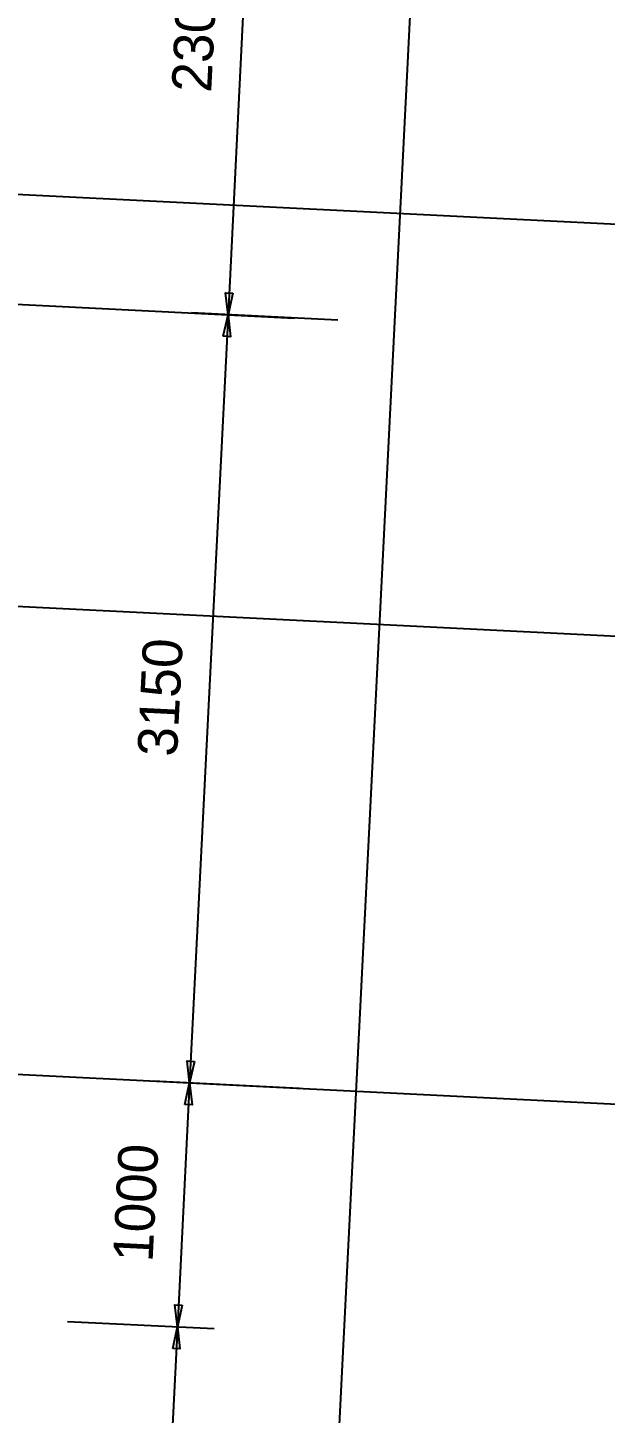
# Model space of a CAD drawing. Extents: x 549999 to 550212, y 1838161 to 1838467.
# Drawn here: x 550178.59 to 550180.95, y 1838343.44 to 1838349.12 of the extents above; entities that cross this region are included whole.
import ezdxf

# ---------------------------------------------------------------- set-up
doc = ezdxf.new("R2010")
doc.units = 0
for name, color, linetype in [('Level 18', 7, 'Continuous'), ('Level 20', 7, 'Continuous'), ('Level 36', 7, 'Continuous'), ('Level 39', 7, 'Continuous')]:
    doc.layers.add(name, color=color, linetype=linetype)

msp = doc.modelspace()

# ---------------------------------------------------------------- linework, layer by layer
at = {"layer": 'Level 18'}
for p, q in [((550165.2135, 1838349.1022), (550184.117, 1838348.1571)), ((550165.0338, 1838345.5067), (550183.9373, 1838344.5616))]:
    msp.add_line(p, q, dxfattribs=at)
at = {"layer": 'Level 20'}
for p, q in [((550180.5921, 1838357.9453), (550179.7533, 1838341.1663)), ((550179.524, 1838350.2391), (550179.4092, 1838347.9419)), ((550179.4092, 1838347.9419), (550179.2519, 1838344.7959)), ((550179.8585, 1838347.9195), (550179.2593, 1838347.9494)), ((550179.8585, 1838347.9195), (550179.2593, 1838347.9494)), ((550179.7013, 1838344.7734), (550179.1021, 1838344.8033)), ((550179.7013, 1838344.7734), (550179.1021, 1838344.8033)), ((550179.2519, 1838344.7959), (550179.2019, 1838343.7971)), ((550178.7526, 1838343.8196), (550179.3518, 1838343.7896)), ((550178.7526, 1838343.8196), (550179.3518, 1838343.7896)), ((550179.2019, 1838343.7971), (550179.0721, 1838341.2003))]:
    msp.add_line(p, q, dxfattribs=at)
for points in [[(550179.4285, 1838348.0304), (550179.4092, 1838347.9419), (550179.3988, 1838348.0319)], [(550179.3898, 1838347.8535), (550179.4092, 1838347.9419), (550179.4196, 1838347.852)], [(550179.2712, 1838344.8843), (550179.2519, 1838344.7959), (550179.2415, 1838344.8858)], [(550179.2326, 1838344.7074), (550179.2519, 1838344.7959), (550179.2623, 1838344.7059)], [(550179.2213, 1838343.8855), (550179.2019, 1838343.7971), (550179.1915, 1838343.887)], [(550179.1826, 1838343.7087), (550179.2019, 1838343.7971), (550179.2123, 1838343.7072)]]:
    msp.add_lwpolyline(points, close=True, dxfattribs=at)
at = {"layer": 'Level 36'}
msp.add_line((550155.1187, 1838347.9192), (550184.1602, 1838346.4673), dxfattribs=at)
at = {"layer": 'Level 39'}
msp.add_line((550173.3881, 1838348.2429), (550179.6803, 1838347.9284), dxfattribs=at)

# ---------------------------------------------------------------- texts
at = {"layer": 'Level 20'}
for s, p in [('2300', (550179.34, 1838348.85)), ('3150', (550179.2, 1838346.13)), ('1000', (550179.1, 1838344.06))]:
    msp.add_text(s, height=0.16224, rotation=87.138, dxfattribs=at).set_placement(p)

doc.saveas('drawing.dxf')
